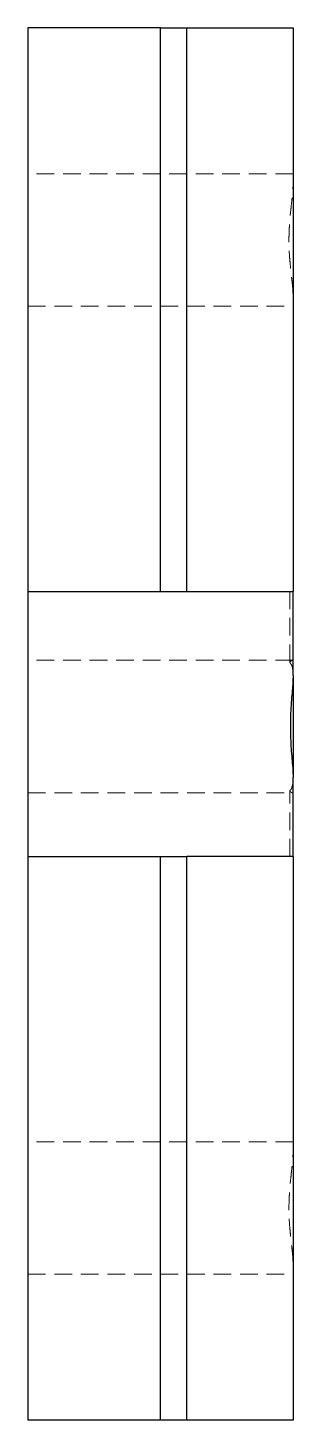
# Model space of a CAD drawing. Header units: millimetres. Extents: x 55 to 233, y 7 to 168.
# Drawn here: x 213.5 to 232.5, y 7 to 107 of the extents above.
import ezdxf

# ---------------------------------------------------------------- set-up
doc = ezdxf.new("R2010")
doc.units = ezdxf.units.MM
doc.linetypes.add('HIDDEN', pattern=[1.905, 1.27, -0.635])

msp = doc.modelspace()

# ---------------------------------------------------------------- linework, layer by layer
at = {"color": 7, "linetype": 'Continuous', "lineweight": 25}
for p, q in [((223, 107), (213.48, 107)), ((213.48, 107), (213.48, 66.52)), ((223, 66.52), (223, 107)), ((223, 107), (224.9, 107)), ((224.9, 66.52), (224.9, 107)), ((224.9, 107), (232.52, 107)), ((232.52, 107), (232.52, 66.52)), ((213.48, 66.52), (213.48, 47.48)), ((213.48, 66.52), (224.9, 66.52)), ((224.9, 66.52), (232.52, 66.52)), ((232.52, 60.48), (232.52, 66.52)), ((232.52, 60.49), (232.52, 53.15)), ((232.52, 47.48), (232.52, 53.17)), ((213.48, 47.48), (224.9, 47.48)), ((213.48, 47.48), (213.48, 7)), ((223, 7), (223, 47.48)), ((232.52, 47.48), (224.9, 47.48)), ((224.9, 7), (224.9, 47.48)), ((232.52, 47.48), (232.52, 7)), ((223, 7), (213.48, 7)), ((224.9, 7), (223, 7)), ((232.52, 7), (224.9, 7))]:
    msp.add_line(p, q, dxfattribs=at)
at = {"color": 7, "linetype": 'HIDDEN', "lineweight": 18}
for p, q in [((232.52, 96.52), (213.48, 96.52)), ((213.48, 87), (232.52, 87)), ((232.28, 61.44), (232.28, 66.52)), ((232.52, 61.58), (213.48, 61.58)), ((213.48, 52.05), (232.48, 52.05)), ((232.28, 47.48), (232.28, 52.19)), ((232.52, 27), (213.48, 27)), ((213.48, 17.48), (232.52, 17.48))]:
    msp.add_line(p, q, dxfattribs=at)
for points, knots in [([(232.52, 87.82), (232.52, 88.04), (232.5, 88.29), (232.46, 88.72), (232.44, 88.87), (232.4, 89.19), (232.39, 89.36), (232.35, 89.7), (232.33, 89.87), (232.3, 90.23), (232.28, 90.42), (232.24, 90.99), (232.23, 91.37), (232.23, 91.95), (232.23, 92.15), (232.25, 92.53), (232.26, 92.72), (232.29, 93.29), (232.33, 93.65), (232.39, 94.16), (232.4, 94.33), (232.44, 94.65), (232.46, 94.8), (232.5, 95.23), (232.52, 95.49), (232.52, 95.71)], [0, 0, 0, 0, 0.125, 0.125, 0.1875, 0.1875, 0.25, 0.25, 0.3125, 0.3125, 0.375, 0.375, 0.5, 0.5, 0.5625, 0.5625, 0.625, 0.625, 0.75, 0.75, 0.8125, 0.8125, 0.875, 0.875, 1, 1, 1, 1]), ([(232.48, 61.57), (232.46, 61.57), (232.41, 61.56), (232.32, 61.48), (232.28, 61.44)], [0, 0, 0, 0, 0.53459, 1, 1, 1, 1]), ([(232.28, 61.44), (232.33, 61.37), (232.44, 61.24), (232.51, 60.91), (232.53, 60.65), (232.52, 60.48), (232.52, 60.48)], [0, 0, 0, 0, 0.32811, 0.66631, 0.99432, 1, 1, 1, 1]), ([(232.52, 53.17), (232.52, 53.11), (232.53, 52.88), (232.49, 52.58), (232.4, 52.32), (232.31, 52.22), (232.28, 52.19)], [0, 0, 0, 0, 0.11249, 0.46426, 0.82814, 1, 1, 1, 1]), ([(232.28, 52.19), (232.33, 52.14), (232.42, 52.06), (232.46, 52.06), (232.48, 52.06)], [0, 0, 0, 0, 0.59026, 1, 1, 1, 1]), ([(232.52, 18.29), (232.52, 18.51), (232.5, 18.77), (232.46, 19.2), (232.44, 19.35), (232.4, 19.67), (232.39, 19.83), (232.35, 20.17), (232.33, 20.35), (232.3, 20.71), (232.28, 20.9), (232.24, 21.46), (232.23, 21.84), (232.23, 22.43), (232.23, 22.63), (232.25, 23.01), (232.26, 23.2), (232.29, 23.76), (232.33, 24.13), (232.39, 24.64), (232.4, 24.81), (232.44, 25.12), (232.46, 25.28), (232.5, 25.71), (232.52, 25.96), (232.52, 26.18)], [0, 0, 0, 0, 0.125, 0.125, 0.1875, 0.1875, 0.25, 0.25, 0.3125, 0.3125, 0.375, 0.375, 0.5, 0.5, 0.5625, 0.5625, 0.625, 0.625, 0.75, 0.75, 0.8125, 0.8125, 0.875, 0.875, 1, 1, 1, 1])]:
    msp.add_open_spline(points, degree=3, knots=knots, dxfattribs=at)
at = {"color": 7, "linetype": 'Continuous', "lineweight": 25}
msp.add_open_spline([(232.52, 60.48), (232.52, 60.32), (232.51, 59.99), (232.46, 59.39), (232.41, 58.72), (232.35, 57.97), (232.33, 57.18), (232.33, 56.38), (232.36, 55.6), (232.41, 54.85), (232.47, 54.16), (232.52, 53.59), (232.52, 53.29), (232.52, 53.17)], degree=3, knots=[0, 0, 0, 0, 0.08603, 0.17488, 0.26599, 0.36069, 0.45816, 0.55195, 0.64853, 0.74125, 0.83653, 0.9315, 1, 1, 1, 1], dxfattribs=at)

doc.saveas('drawing.dxf')
